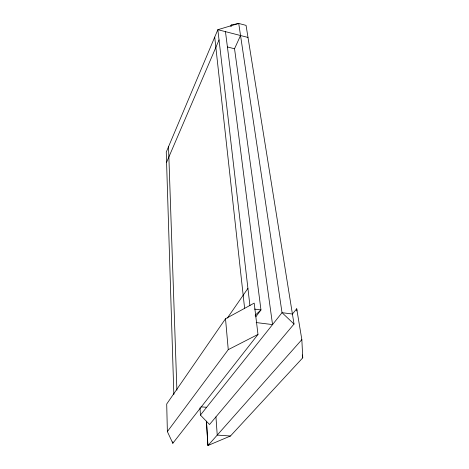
<?xml version="1.0" encoding="UTF-8"?>
<svg xmlns="http://www.w3.org/2000/svg" width="469" height="469" viewBox="0 0 469 469"><rect width="100%" height="100%" fill="white"/><g stroke="black" fill="none" stroke-linecap="round" stroke-linejoin="round"><path stroke-width="0.7" d="M166.583 162.344L219.035 39.965M230.672 26.299L231.252 24.968L238.733 23.45L246.061 25.373L294.022 324.038L209.532 424.509L200.433 415.083L200.023 407.784M256.168 322.555L272.548 324.589L234.529 48.753L240.538 35.521M225.513 318.75L166.706 404.008L167.369 431.591L172.821 443.269L257.985 334.426L254.192 303.126L225.513 318.75L228.256 349.651L167.369 431.591M227.342 318.093L247.919 288.382M255.781 316.845L260.957 309.933L225.46 31.652M200.433 415.083L282.033 312.676L238.733 23.45L217.845 29.694L166.261 152.103L173.852 394.558M301.843 339.626L207.96 445.55L206.454 421.127L207.855 445.544L230.449 436.012L302.74 357.841L301.843 339.626L296.719 308.784L292.416 314.031L282.033 312.676L294.022 324.038M255.142 315.285L260.957 309.933L254.544 309.094M228.256 349.651L257.985 334.426M230.449 436.012L217.235 435.085L215.939 416.888M201.013 406.84L206.63 407.303M227.453 46.982L234.529 48.753M247.995 37.438L217.845 29.694L249.93 305.659M302.271 354.974L302.74 357.841M231.252 24.968L231.44 26.34M214.72 37.104L244.595 308.11M296.719 308.784L296.842 310.97M168.512 146.768L176.895 390.161M172.78 441.81L172.821 443.269"/></g></svg>
